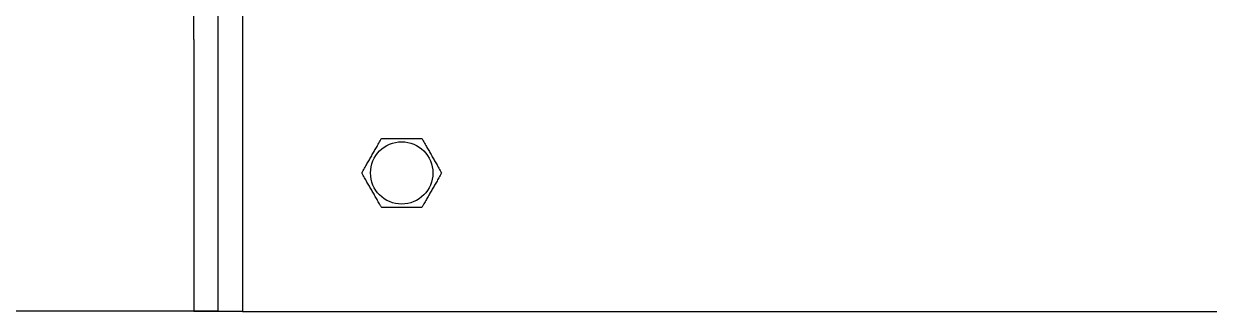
# Model space of a CAD drawing. Header units: millimetres. Extents: x -383313 to -161684, y -117025 to 99224.
# Drawn here: x -327617 to -327445.9, y 28482.6 to 28524.1 of the extents above; entities that cross this region are included whole.
import ezdxf

# ---------------------------------------------------------------- set-up
doc = ezdxf.new("R2010")
doc.units = ezdxf.units.MM
doc.header["$MEASUREMENT"] = 0
doc.linetypes.add('DASHED', pattern=[0.75, 0.5, -0.25])
doc.layers.add('PV-55E8', color=7, linetype='Continuous')

# ---------------------------------------------------------------- blocks, each defined once
blk = doc.blocks.new('*U123')
at = {"layer": 'PV-55E8', "color": 3}
for p, q in [((-1484.5, -534.08), (-1484.5, -523.38)), ((-1477.5, -523.38), (-1477.5, -573.38)), ((-1484.5, -534.08), (-1484.5, -573.38)), ((-1477.5, -573.38), (-1484.5, -573.38)), ((-1477.5, -573.38), (-1286.5, -573.38))]:
    blk.add_line(p, q, dxfattribs=at)
blk.add_circle((-1454.5, -553.38), 4.5, dxfattribs=at)
for points in [[(-1460.27, -553.38), (-1458.83, -550.88), (-1457.39, -548.38)], [(-1457.39, -548.38), (-1454.5, -548.38), (-1451.61, -548.38)], [(-1451.61, -548.38), (-1450.17, -550.88), (-1448.73, -553.38)], [(-1457.39, -558.38), (-1458.83, -555.88), (-1460.27, -553.38)], [(-1448.73, -553.38), (-1450.17, -555.88), (-1451.61, -558.38)], [(-1451.61, -558.38), (-1454.5, -558.38), (-1457.39, -558.38)]]:
    blk.add_rational_spline(points, [1.38309954712, 1.59706579169, 1.38309954712], degree=2, dxfattribs=at)
blk = doc.blocks.new('A$Cdbab0bab')
at = {"color": 3}
for q in [(0, -476.3), (463, -580)]:
    blk.add_line((0, -580), q, dxfattribs=at)

msp = doc.modelspace()

# ---------------------------------------------------------------- block references
msp.add_blockref('*U123', (-326107.95318, 29055.92803))
at = {"linetype": 'DASHED', "xscale": -1}
msp.add_blockref('A$Cdbab0bab', (-327588.95318, 29062.55053), dxfattribs=at)

doc.saveas('drawing.dxf')
